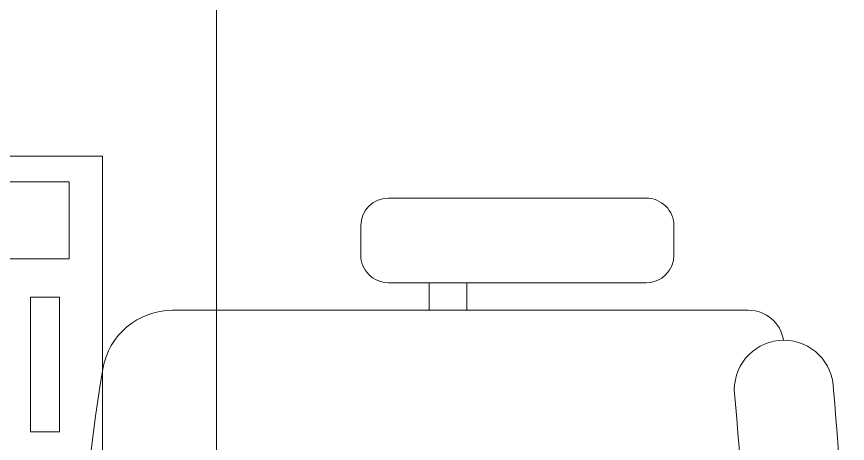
# Model space of a CAD drawing. Header units: millimetres. Extents: x -2143172 to 5255, y -610845 to 279739.
# Drawn here: x -1081779 to -1081191, y -578544 to -578241 of the extents above; entities that cross this region are included whole.
import ezdxf

# ---------------------------------------------------------------- set-up
doc = ezdxf.new("R2010")
doc.units = ezdxf.units.MM
doc.header["$LTSCALE"] = 30
doc.layers.get('0').update_dxf_attribs({"lineweight": 5})
doc.layers.add('dims.', color=152, linetype='Continuous', lineweight=5)
doc.layers.add('LOADING', color=163, linetype='Continuous', lineweight=5)

# ---------------------------------------------------------------- blocks, each defined once
blk = doc.blocks.new('GF21018-P')
at = {"color": 0}
for p, q in [((-0.2207, 0.47563), (-0.2207, 0.0675)), ((-0.2806, 0.34221), (-0.25983, 0.34221)), ((-0.30021, 0.32259), (-0.30021, 0.14)), ((-0.24021, 0.32259), (-0.24021, 0.14)), ((-0.24021, 0.29372), (-0.2207, 0.29372)), ((-0.24021, 0.26708), (-0.2207, 0.26708)), ((-0.2806, 0.12039), (-0.25983, 0.12039))]:
    blk.add_line(p, q, dxfattribs=at)
for centre, radius, start, end in [((-0.0001, -0.52948), 1.06948, 80.36712, 99.63288), ((-0.1707, 0.47563), 0.05, 99.63288, 180), ((-0.2806, 0.32259), 0.01962, 90, 180), ((-0.25983, 0.32259), 0.01962, 360, 90), ((-0.2806, 0.14), 0.01962, 180, 270), ((-0.25983, 0.14), 0.01962, 270, 360), ((-0.16429, 0.0425), 0.03511, 90, 270), ((0, 1.84674), 1.77674, 264.69456, 275.30527), ((-0.1957, 0.0675), 0.025, 180, 261.47208), ((0, 1.83136), 1.83136, 264.85322, 275.14698)]:
    blk.add_arc(centre, radius, start, end, dxfattribs=at)
blk = doc.blocks.new('ITCWLS1-P')
for p in [(0, 0.45), (-0.17, 0)]:
    blk.add_line(p, (0, 0))
for points in [[(-0.03039, 0.19536), (-0.05082, 0.19536), (-0.05082, 0.09996), (-0.03039, 0.09996)], [(-0.14957, 0.0727), (-0.02358, 0.0727), (-0.02358, 0.01818), (-0.14957, 0.01818)]]:
    blk.add_lwpolyline(points, close=True)

msp = doc.modelspace()

# ---------------------------------------------------------------- linework, layer by layer
at = {"layer": 'LOADING'}
msp.add_line((-1081637.44, -579638.6, 0.1), (-1081637.44, -577737.7, 0.1), dxfattribs=at)

# ---------------------------------------------------------------- block references
at = {"layer": 'dims.', "extrusion": (7.77426e-06, 2.24021e-05, 1), "xscale": -1000, "yscale": 1000.000000000001, "zscale": 1000, "rotation": 90.00141075505213}
msp.add_blockref('GF21018-P', (-1081192.97, -578669.95, -21.26), dxfattribs=at)
at = {"layer": 'LOADING', "extrusion": (8.01373e-06, -1.93988e-16, 1), "xscale": -1000.000000000011, "yscale": 1000.000000000011, "zscale": 1000.000000000011, "rotation": 180}
msp.add_blockref('ITCWLS1-P', (-1081718.25, -578340.07, -8.57), dxfattribs=at)

doc.saveas('drawing.dxf')
